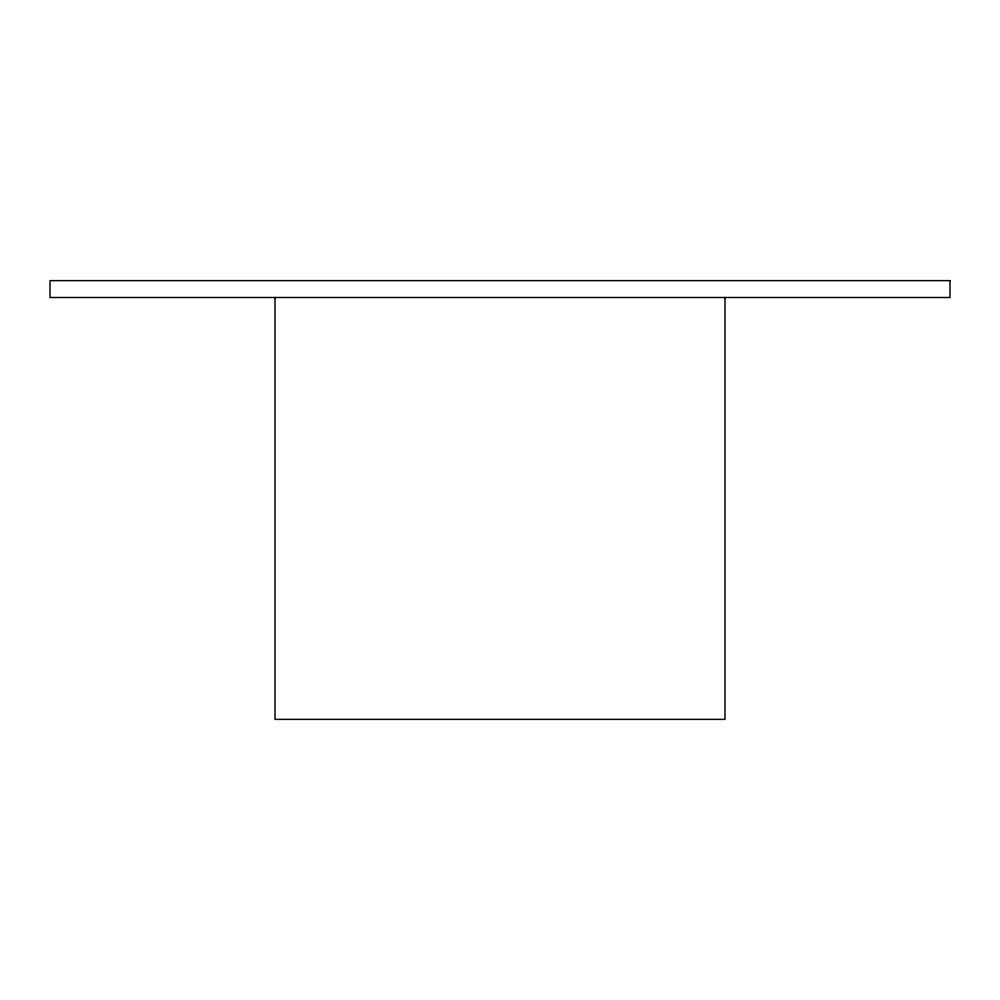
<?xml version="1.0" encoding="UTF-8"?>
<svg xmlns="http://www.w3.org/2000/svg" width="1000" height="1000" viewBox="0 0 1000 1000"><rect width="100%" height="100%" fill="white"/><g stroke="black" fill="none" stroke-linecap="round" stroke-linejoin="round"><path stroke-width="1.5" d="M725 297.5L725 719.375L275 719.375L275 297.5M950 280.625L50 280.625L50 297.5L950 297.5L950 280.625"/></g></svg>
